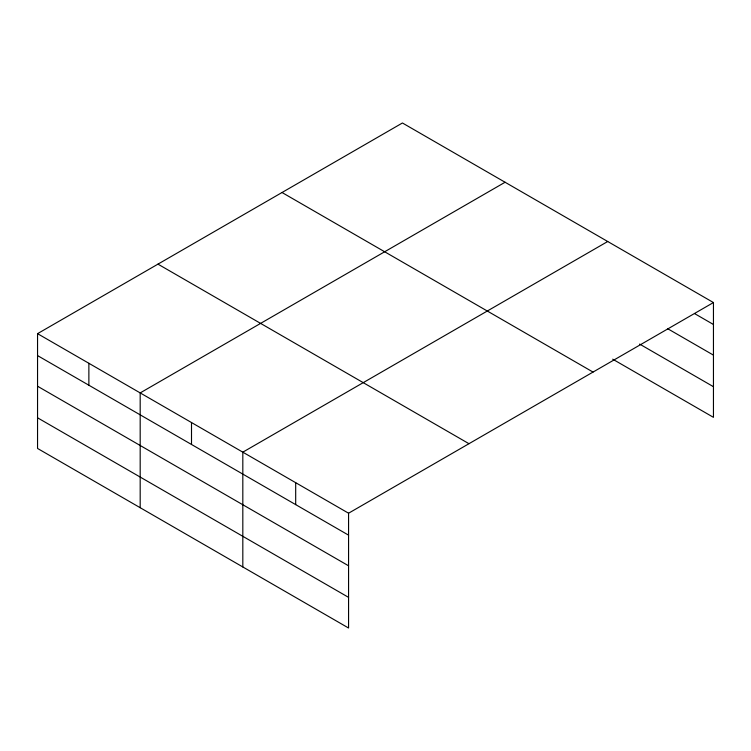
<?xml version="1.0" encoding="UTF-8"?>
<svg xmlns="http://www.w3.org/2000/svg" width="751" height="751" viewBox="0 0 751 751"><rect width="100%" height="100%" fill="white"/><g stroke="black" fill="none" stroke-linecap="round" stroke-linejoin="round"><path stroke-width="1.13" d="M713.45 302.55L402.433 122.986L37.55 333.66L37.55 448.45L348.567 628.014L348.567 513.215L713.45 302.55L713.45 417.34L612.694 359.175M505.076 182.249L140.184 392.914L140.184 507.704M607.709 241.503L242.817 452.168L242.817 566.958M694.497 313.543L713.45 324.488M667.564 328.638L713.45 355.129M639.627 344.08L713.45 386.699M282.029 192.509L593.037 372.074M157.963 264.136L468.971 443.7M37.55 333.66L348.567 513.215M37.55 355.589L348.567 535.153M37.55 386.23L348.567 565.794M37.55 417.8L348.567 597.364M295.687 482.696L295.687 504.625M191.505 422.541L191.505 444.47M88.871 363.287L88.871 385.216"/></g></svg>
